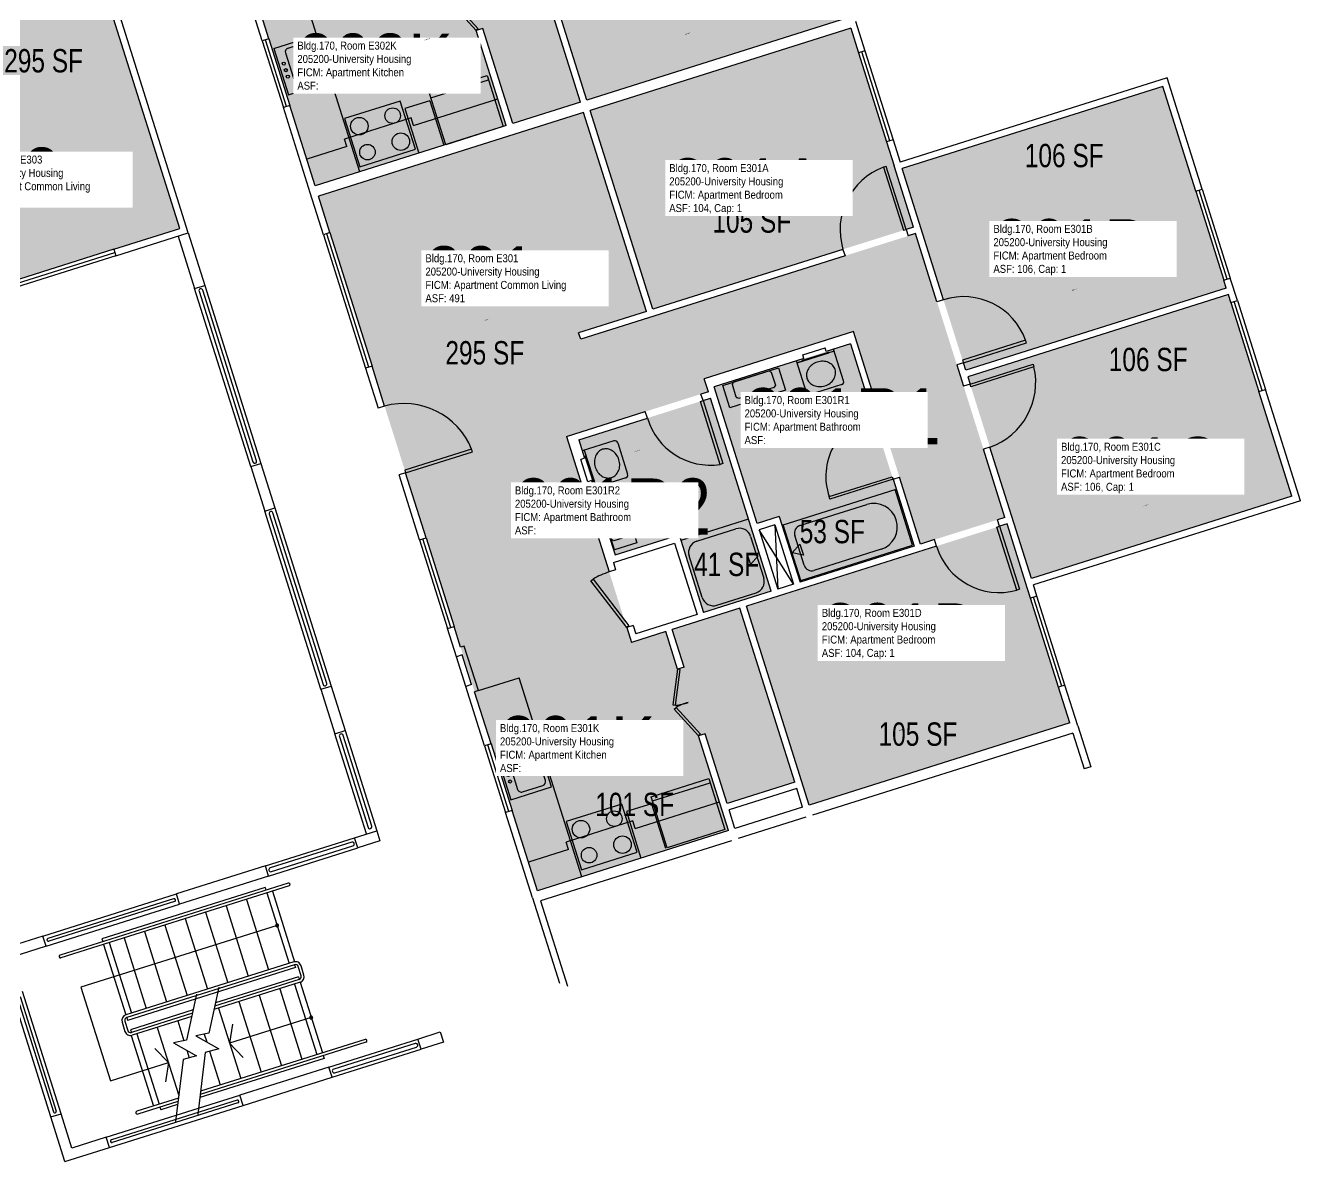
# Model space of a CAD drawing. Header units: inches. Extents: x -360 to 1242, y -1298 to 2007.
# Drawn here: x 586 to 1242, y -1298 to -714 of the extents above; entities that cross this region are included whole.
import ezdxf
from ezdxf.enums import TextEntityAlignment as Align

# ---------------------------------------------------------------- set-up
doc = ezdxf.new("R2010")
doc.units = ezdxf.units.IN
doc.header["$LTSCALE"] = 10
doc.header["$MEASUREMENT"] = 0
for name, color, linetype in [('A-DOOR', 2, 'CONTINUOUS'), ('A-FLOR', 3, 'CONTINUOUS'), ('A-GLAZ', 1, 'CONTINUOUS'), ('A-IDEN-RNUM', 7, 'CONTINUOUS'), ('A-IDEN-SNUM', 4, 'CONTINUOUS'), ('A-IDEN-VNUM', 4, 'CONTINUOUS'), ('A-WALL', 5, 'CONTINUOUS'), ('AREA-TEXT', 3, 'CONTINUOUS'), ('P-SANR-FIXT', 2, 'CONTINUOUS'), ('Rooms-Category-Color', 7, 'CONTINUOUS'), ('Rooms-College-Color', 7, 'CONTINUOUS'), ('Rooms-Department-Color', 7, 'CONTINUOUS'), ('Rooms-Division-Color', 7, 'CONTINUOUS'), ('Rooms-Information', 7, 'CONTINUOUS')]:
    doc.layers.add(name, color=color, linetype=linetype)
doc.styles.add('CP_AREA', font='arial.ttf', dxfattribs={"height": 15})
doc.styles.add('CP_ROOMSNUMBER', font='arial.ttf', dxfattribs={"height": 1})
doc.styles.add('CP_ROOMVNUMBER', font='arial.ttf', dxfattribs={"width": 0.85, "height": 0.075})

msp = doc.modelspace()

# ---------------------------------------------------------------- hatches: boundary and pattern name
at = {"layer": 'Rooms-Category-Color', "true_color": 0x728ef3}
for points in [[(312.37, -653.54), (358.38, -799.46), (530.52, -745.19), (531.58, -748.53), (496.76, -759.5), (529.02, -861.79), (665.39, -818.79), (585.04, -563.91), (504.44, -589.32), (537.82, -695.18), (464.86, -718.18), (466.97, -724.86), (390.2, -749.07), (355.77, -639.86)], [(976.47, -608.27), (1008.72, -710.56), (874.72, -752.8), (842.47, -650.51)], [(871.38, -753.85), (839.13, -651.57), (804.32, -662.54), (810.41, -681.85), (807.07, -682.9), (800.98, -663.59), (702.75, -694.56), (735, -796.85), (833.23, -765.88), (817.89, -717.24), (821.23, -716.19), (836.56, -764.83)], [(1042.63, -818.09), (1010.38, -715.8), (876.38, -758.04), (908.63, -860.33)], [(1069.49, -891.66), (1036.79, -787.94), (1170.79, -745.7), (1203.49, -849.42)], [(1089.67, -967.35), (1043.67, -821.43), (871.52, -875.7), (870.47, -872.36), (905.28, -861.38), (873.03, -759.1), (736.65, -802.1), (817, -1056.98), (897.6, -1031.57), (864.22, -925.71), (937.18, -902.71), (935.07, -896.03), (1011.84, -871.82), (1046.27, -981.03)], [(1103.24, -998.72), (1070.55, -895), (1204.54, -852.75), (1237.24, -956.47)], [(1042.94, -982.08), (1010.2, -878.24), (940.06, -900.22), (962.21, -970.43), (973.64, -966.83), (984.28, -1000.57)], [(969.5, -1005.23), (938.23, -906.04), (870.52, -927.39), (889.2, -986.64), (922.1, -976.27), (934.69, -1016.21)], [(956.74, -1012.93), (988.99, -1115.21), (1122.98, -1072.97), (1090.74, -970.68)], [(981.57, -1103.39), (953.39, -1013.98), (918.57, -1024.96), (924.67, -1044.26), (921.32, -1045.32), (915.24, -1026.01), (817, -1056.98), (849.25, -1159.26), (947.48, -1128.3), (932.15, -1079.65), (935.49, -1078.6), (946.76, -1114.37)]]:
    msp.add_hatch(color=171, dxfattribs=at).paths.add_polyline_path(points)
at = {"layer": 'Rooms-College-Color', "true_color": 0xadadad}
for points in [[(312.37, -653.54), (358.38, -799.46), (530.52, -745.19), (531.58, -748.53), (496.76, -759.5), (529.02, -861.79), (665.39, -818.79), (585.04, -563.91), (504.44, -589.32), (537.82, -695.18), (464.86, -718.18), (466.97, -724.86), (390.2, -749.07), (355.77, -639.86)], [(976.47, -608.27), (1008.72, -710.56), (874.72, -752.8), (842.47, -650.51)], [(871.38, -753.85), (839.13, -651.57), (804.32, -662.54), (810.41, -681.85), (807.07, -682.9), (800.98, -663.59), (702.75, -694.56), (735, -796.85), (833.23, -765.88), (817.89, -717.24), (821.23, -716.19), (836.56, -764.83)], [(1042.63, -818.09), (1010.38, -715.8), (876.38, -758.04), (908.63, -860.33)], [(1069.49, -891.66), (1036.79, -787.94), (1170.79, -745.7), (1203.49, -849.42)], [(1089.67, -967.35), (1043.67, -821.43), (871.52, -875.7), (870.47, -872.36), (905.28, -861.38), (873.03, -759.1), (736.65, -802.1), (817, -1056.98), (897.6, -1031.57), (864.22, -925.71), (937.18, -902.71), (935.07, -896.03), (1011.84, -871.82), (1046.27, -981.03)], [(1103.24, -998.72), (1070.55, -895), (1204.54, -852.75), (1237.24, -956.47)], [(1042.94, -982.08), (1010.2, -878.24), (940.06, -900.22), (962.21, -970.43), (973.64, -966.83), (984.28, -1000.57)], [(969.5, -1005.23), (938.23, -906.04), (870.52, -927.39), (889.2, -986.64), (922.1, -976.27), (934.69, -1016.21)], [(956.74, -1012.93), (988.99, -1115.21), (1122.98, -1072.97), (1090.74, -970.68)], [(981.57, -1103.39), (953.39, -1013.98), (918.57, -1024.96), (924.67, -1044.26), (921.32, -1045.32), (915.24, -1026.01), (817, -1056.98), (849.25, -1159.26), (947.48, -1128.3), (932.15, -1079.65), (935.49, -1078.6), (946.76, -1114.37)]]:
    msp.add_hatch(color=253, dxfattribs=at).paths.add_polyline_path(points)
at = {"layer": 'Rooms-Department-Color', "true_color": 0x604aed}
for points in [[(312.37, -653.54), (358.38, -799.46), (530.52, -745.19), (531.58, -748.53), (496.76, -759.5), (529.02, -861.79), (665.39, -818.79), (585.04, -563.91), (504.44, -589.32), (537.82, -695.18), (464.86, -718.18), (466.97, -724.86), (390.2, -749.07), (355.77, -639.86)], [(976.47, -608.27), (1008.72, -710.56), (874.72, -752.8), (842.47, -650.51)], [(871.38, -753.85), (839.13, -651.57), (804.32, -662.54), (810.41, -681.85), (807.07, -682.9), (800.98, -663.59), (702.75, -694.56), (735, -796.85), (833.23, -765.88), (817.89, -717.24), (821.23, -716.19), (836.56, -764.83)], [(1042.63, -818.09), (1010.38, -715.8), (876.38, -758.04), (908.63, -860.33)], [(1069.49, -891.66), (1036.79, -787.94), (1170.79, -745.7), (1203.49, -849.42)], [(1089.67, -967.35), (1043.67, -821.43), (871.52, -875.7), (870.47, -872.36), (905.28, -861.38), (873.03, -759.1), (736.65, -802.1), (817, -1056.98), (897.6, -1031.57), (864.22, -925.71), (937.18, -902.71), (935.07, -896.03), (1011.84, -871.82), (1046.27, -981.03)], [(1103.24, -998.72), (1070.55, -895), (1204.54, -852.75), (1237.24, -956.47)], [(1042.94, -982.08), (1010.2, -878.24), (940.06, -900.22), (962.21, -970.43), (973.64, -966.83), (984.28, -1000.57)], [(969.5, -1005.23), (938.23, -906.04), (870.52, -927.39), (889.2, -986.64), (922.1, -976.27), (934.69, -1016.21)], [(956.74, -1012.93), (988.99, -1115.21), (1122.98, -1072.97), (1090.74, -970.68)], [(981.57, -1103.39), (953.39, -1013.98), (918.57, -1024.96), (924.67, -1044.26), (921.32, -1045.32), (915.24, -1026.01), (817, -1056.98), (849.25, -1159.26), (947.48, -1128.3), (932.15, -1079.65), (935.49, -1078.6), (946.76, -1114.37)]]:
    msp.add_hatch(color=173, dxfattribs=at).paths.add_polyline_path(points)
at = {"layer": 'Rooms-Division-Color', "true_color": 0x604aed}
for points in [[(312.37, -653.54), (358.38, -799.46), (530.52, -745.19), (531.58, -748.53), (496.76, -759.5), (529.02, -861.79), (665.39, -818.79), (585.04, -563.91), (504.44, -589.32), (537.82, -695.18), (464.86, -718.18), (466.97, -724.86), (390.2, -749.07), (355.77, -639.86)], [(976.47, -608.27), (1008.72, -710.56), (874.72, -752.8), (842.47, -650.51)], [(871.38, -753.85), (839.13, -651.57), (804.32, -662.54), (810.41, -681.85), (807.07, -682.9), (800.98, -663.59), (702.75, -694.56), (735, -796.85), (833.23, -765.88), (817.89, -717.24), (821.23, -716.19), (836.56, -764.83)], [(1042.63, -818.09), (1010.38, -715.8), (876.38, -758.04), (908.63, -860.33)], [(1069.49, -891.66), (1036.79, -787.94), (1170.79, -745.7), (1203.49, -849.42)], [(1089.67, -967.35), (1043.67, -821.43), (871.52, -875.7), (870.47, -872.36), (905.28, -861.38), (873.03, -759.1), (736.65, -802.1), (817, -1056.98), (897.6, -1031.57), (864.22, -925.71), (937.18, -902.71), (935.07, -896.03), (1011.84, -871.82), (1046.27, -981.03)], [(1103.24, -998.72), (1070.55, -895), (1204.54, -852.75), (1237.24, -956.47)], [(1042.94, -982.08), (1010.2, -878.24), (940.06, -900.22), (962.21, -970.43), (973.64, -966.83), (984.28, -1000.57)], [(969.5, -1005.23), (938.23, -906.04), (870.52, -927.39), (889.2, -986.64), (922.1, -976.27), (934.69, -1016.21)], [(956.74, -1012.93), (988.99, -1115.21), (1122.98, -1072.97), (1090.74, -970.68)], [(981.57, -1103.39), (953.39, -1013.98), (918.57, -1024.96), (924.67, -1044.26), (921.32, -1045.32), (915.24, -1026.01), (817, -1056.98), (849.25, -1159.26), (947.48, -1128.3), (932.15, -1079.65), (935.49, -1078.6), (946.76, -1114.37)]]:
    msp.add_hatch(color=173, dxfattribs=at).paths.add_polyline_path(points)

# ---------------------------------------------------------------- linework, layer by layer
at = {"layer": 'A-DOOR'}
for p, q in [((817.82, -717), (805.24, -703.3)), ((806.28, -702.35), (818.86, -716.05)), ((818.86, -716.05), (817.82, -717)), ((1028.58, -786.86), (1027.23, -787.29)), ((1027.23, -787.29), (1037.45, -819.72)), ((1038.8, -819.29), (1028.58, -786.86)), ((1037.45, -819.72), (1038.8, -819.29)), ((1100.28, -876.27), (1067.85, -886.5)), ((1068.28, -887.85), (1100.71, -877.63)), ((1100.71, -877.63), (1100.28, -876.27)), ((1067.85, -886.5), (1068.28, -887.85)), ((1071.74, -898.82), (1104.16, -888.59)), ((1104.59, -889.94), (1072.16, -900.17)), ((1104.16, -888.59), (1104.59, -889.94)), ((1072.16, -900.17), (1071.74, -898.82)), ((933.07, -907.67), (934.42, -907.25)), ((943.29, -940.1), (933.07, -907.67)), ((934.42, -907.25), (944.64, -939.67)), ((815.43, -932.26), (781.1, -943.09)), ((781.53, -944.44), (815.86, -933.61)), ((815.86, -933.61), (815.43, -932.26)), ((781.1, -943.09), (781.53, -944.44)), ((944.64, -939.67), (943.29, -940.1)), ((999.26, -956.62), (1031.69, -946.39)), ((1032.12, -947.74), (999.69, -957.97)), ((1031.69, -946.39), (1032.12, -947.74)), ((999.69, -957.97), (999.26, -956.62)), ((1085.56, -972.31), (1086.91, -971.89)), ((1095.78, -1004.74), (1085.56, -972.31)), ((1086.91, -971.89), (1097.13, -1004.31)), ((876.8, -999.88), (877.93, -999.02)), ((895.19, -1023.94), (876.8, -999.88)), ((877.93, -999.02), (896.31, -1023.08)), ((1097.13, -1004.31), (1095.78, -1004.74)), ((896.31, -1023.08), (895.19, -1023.94)), ((921.33, -1045.32), (918.88, -1063.76)), ((920.28, -1063.94), (922.73, -1045.51)), ((922.73, -1045.51), (921.33, -1045.32)), ((918.88, -1063.76), (920.28, -1063.94)), ((919.57, -1065.96), (920.61, -1065)), ((932.15, -1079.65), (919.57, -1065.96)), ((920.61, -1065), (933.19, -1078.7)), ((933.19, -1078.7), (932.15, -1079.65))]:
    msp.add_line(p, q, dxfattribs=at)
for centre, radius, start, end in [((1039.26, -819.49), 34.38, 110.49458, 196.93987), ((1068.32, -887.81), 33.98, 19.85341, 107.58104), ((1070.06, -897.87), 35.43, 289.63293, 12.92602), ((780.59, -946.38), 37.6, 22.05029, 105.24604), ((938.26, -906.62), 33.85, 196.55361, 278.54969), ((1029.43, -946.3), 31.88, 103.67751, 198.88143), ((1086.76, -972.2), 33.77, 197.06558, 285.49336), ((901.04, -1039.43), 46.56, 108.63499, 119.76807), ((917.91, -1038.35), 25.7, 275.29346, 290.09868), ((933.35, -1087.32), 25.7, 104.89801, 119.70324)]:
    msp.add_arc(centre, radius, start, end, dxfattribs=at)
at = {"layer": 'A-FLOR'}
for p, q in [((675.29, -851.09), (702.95, -938.83)), ((704.86, -938.23), (677.2, -850.49)), ((711.37, -965.54), (739.04, -1053.28)), ((740.94, -1052.68), (713.28, -964.94)), ((980.95, -1001.63), (963.26, -973.78)), ((971.36, -971.22), (972.84, -1004.18)), ((747.45, -1079.98), (762.18, -1126.69)), ((764.09, -1126.09), (749.36, -1079.38)), ((753.83, -1134.3), (711.89, -1147.52)), ((712.5, -1149.43), (754.43, -1136.21)), ((721.15, -1155.35), (603.84, -1192.34)), ((721.6, -1156.78), (604.29, -1193.77)), ((709.25, -1157.53), (625.33, -1183.99)), ((709.25, -1157.53), (709.7, -1158.96)), ((713.02, -1159.49), (724.46, -1195.77)), ((662.24, -1163.44), (597.6, -1183.82)), ((662.69, -1164.87), (598.05, -1185.25)), ((699.66, -1163.7), (711.09, -1199.94)), ((710.16, -1160.39), (721.58, -1196.63)), ((678.68, -1170.31), (690.11, -1206.56)), ((689.17, -1167.01), (700.6, -1203.25)), ((715.42, -1177.08), (614.52, -1208.89)), ((657.7, -1176.93), (669.13, -1213.17)), ((668.19, -1173.62), (679.62, -1209.86)), ((625.33, -1183.99), (625.78, -1185.42)), ((629.09, -1185.95), (640.51, -1222.19)), ((636.72, -1183.54), (648.14, -1219.79)), ((647.21, -1180.24), (658.64, -1216.48)), ((626.23, -1186.85), (637.65, -1223.09)), ((723.97, -1195.88), (637.65, -1223.09)), ((724.42, -1197.31), (638.1, -1224.52)), ((724.87, -1198.74), (638.56, -1225.95)), ((724.42, -1197.31), (724.87, -1198.74)), ((727.8, -1203.06), (726.3, -1198.29)), ((729.23, -1202.61), (727.73, -1197.84)), ((726.82, -1204.94), (683.32, -1218.66)), ((726.37, -1203.51), (683.68, -1216.97)), ((726.37, -1203.51), (726.82, -1204.94)), ((614.52, -1208.89), (629.71, -1257.05)), ((673.98, -1212.42), (668.91, -1236.15)), ((685.42, -1208.81), (680.36, -1232.54)), ((727.27, -1206.37), (682.96, -1220.34)), ((716.78, -1209.68), (728.21, -1245.92)), ((724.41, -1207.28), (735.84, -1243.52)), ((727.27, -1206.37), (738.7, -1242.61)), ((581.86, -1214.06), (600.43, -1272.98)), ((583.29, -1213.61), (601.86, -1272.53)), ((695.8, -1216.3), (707.23, -1252.54)), ((706.29, -1212.99), (717.72, -1249.23)), ((638.1, -1224.52), (638.56, -1225.95)), ((672.23, -1220.58), (640.06, -1230.72)), ((671.87, -1222.27), (640.51, -1232.15)), ((671.51, -1223.95), (640.96, -1233.58)), ((685.31, -1219.6), (696.74, -1255.84)), ((732.99, -1224.49), (691.02, -1237.72)), ((635.69, -1226.86), (637.2, -1231.63)), ((637.12, -1226.41), (638.63, -1231.17)), ((640.06, -1230.72), (640.51, -1232.15)), ((653.84, -1229.53), (664.86, -1264.48)), ((664.33, -1226.22), (667.54, -1236.4)), ((692.51, -1227.82), (691.02, -1237.72)), ((640.48, -1233.74), (651.91, -1269.98)), ((643.35, -1232.83), (654.77, -1269.07)), ((668.91, -1236.15), (662.13, -1237.42)), ((662.13, -1237.42), (674.07, -1244.09)), ((680.36, -1232.54), (673.57, -1233.81)), ((673.57, -1233.81), (685.51, -1240.48)), ((761.09, -1237.13), (675.93, -1263.98)), ((760.63, -1235.7), (676.12, -1262.34)), ((677.99, -1232.98), (679.26, -1236.98)), ((691.02, -1237.72), (697.92, -1244.99)), ((786.46, -1237.78), (744.52, -1251)), ((652.65, -1240.38), (659.55, -1247.65)), ((674.07, -1244.09), (667.08, -1245.98)), ((669.08, -1241.3), (670.28, -1245.11)), ((678.53, -1242.37), (674.68, -1274.32)), ((739.6, -1245.48), (675.73, -1265.61)), ((685.51, -1240.48), (678.53, -1242.37)), ((680.76, -1241.76), (686.24, -1259.15)), ((739.15, -1244.05), (739.6, -1245.48)), ((745.12, -1252.91), (787.06, -1239.69)), ((629.71, -1257.05), (659.55, -1247.65)), ((659.55, -1247.65), (658.07, -1257.55)), ((667.08, -1245.98), (663.24, -1277.93)), ((694.87, -1266.92), (630.23, -1287.3)), ((695.32, -1268.35), (630.68, -1288.73)), ((664.68, -1265.95), (643.33, -1272.68)), ((664.48, -1267.59), (643.78, -1274.11)), ((655.22, -1270.51), (655.67, -1271.94)), ((664.29, -1269.22), (655.67, -1271.94))]:
    msp.add_line(p, q, dxfattribs=at)
for centre, radius, start, end in [((676.25, -850.79), 1, 17.4983, 197.4983), ((703.91, -938.53), 1, 197.4983, 17.4983), ((712.33, -965.24), 1, 17.4983, 197.4983), ((739.99, -1052.98), 1, 197.4983, 17.4983), ((748.41, -1079.68), 1, 17.4983, 197.4983), ((763.13, -1126.39), 1, 197.4983, 17.4983), ((754.13, -1135.26), 1, 287.4983, 107.4983), ((712.19, -1148.48), 1, 107.4983, 287.4983), ((721.37, -1156.07), 0.75, 287.49835, 107.49835), ((662.47, -1164.16), 0.75, 287.49835, 107.49835), ((715.42, -1177.08), 0.75, 17.49835, 197.49835), ((715.42, -1177.08), 0.75, 197.49835, 17.49835), ((597.83, -1184.53), 0.75, 107.49835, 287.49835), ((604.07, -1193.05), 0.75, 107.49835, 287.49835), ((724.87, -1198.74), 3, 17.49835, 107.49835), ((724.87, -1198.74), 1.5, 17.49835, 107.49835), ((726.37, -1203.51), 1.5, 287.49835, 17.49835), ((726.37, -1203.51), 3, 287.49835, 17.49835), ((638.56, -1225.95), 3, 107.49835, 197.49835), ((638.56, -1225.95), 1.5, 107.49835, 197.49835), ((732.99, -1224.49), 0.75, 17.49835, 197.49835), ((732.99, -1224.49), 0.75, 197.49835, 17.49835), ((640.06, -1230.72), 3, 197.49835, 287.49835), ((640.06, -1230.72), 1.5, 197.49835, 287.49835), ((760.86, -1236.41), 0.75, 287.49835, 107.49835), ((786.76, -1238.74), 1, 287.4983, 107.4983), ((744.82, -1251.96), 1, 107.4983, 287.4983), ((695.09, -1267.63), 0.75, 287.49835, 107.49835), ((601.15, -1272.76), 0.75, 197.49835, 17.49835), ((643.55, -1273.4), 0.75, 107.49835, 287.49835), ((630.45, -1288.01), 0.75, 107.49835, 287.49835)]:
    msp.add_arc(centre, radius, start, end, dxfattribs=at)
at = {"layer": 'A-GLAZ'}
for p, q in [((707.83, -722.32), (718.65, -756.65)), ((720.32, -756.13), (709.5, -721.79)), ((711.17, -721.27), (721.99, -755.6)), ((1017.69, -727.38), (1032.12, -773.16)), ((1014.35, -728.44), (1028.78, -774.22)), ((1030.45, -773.69), (1016.02, -727.91)), ((1187.77, -799.59), (1202.2, -845.36)), ((1203.87, -844.84), (1189.44, -799.06)), ((1191.11, -798.53), (1205.54, -844.31)), ((739.25, -821.98), (760.9, -890.65)), ((762.57, -890.13), (740.92, -821.46)), ((742.59, -820.93), (764.24, -889.6)), ((631.54, -829.47), (562.87, -851.12)), ((563.4, -852.79), (632.06, -831.14)), ((632.59, -832.81), (563.92, -854.46)), ((1205.81, -856.81), (1220.24, -902.59)), ((1221.91, -902.06), (1207.48, -856.28)), ((1209.15, -855.76), (1223.58, -901.54)), ((788.71, -978.87), (803.07, -1024.41)), ((804.74, -1023.89), (790.38, -978.34)), ((792.05, -977.82), (806.41, -1023.36)), ((1117.18, -1054.61), (1102.75, -1008.83)), ((1118.85, -1054.08), (1104.42, -1008.31)), ((1120.52, -1053.56), (1106.09, -1007.78)), ((822.09, -1084.73), (832.91, -1119.07)), ((834.58, -1118.54), (823.76, -1084.21)), ((825.42, -1083.68), (836.25, -1118.02))]:
    msp.add_line(p, q, dxfattribs=at)
at = {"layer": 'A-WALL'}
for p, q in [((871.38, -753.85), (839.13, -651.57)), ((874.72, -752.8), (842.47, -650.51)), ((707.83, -722.32), (688.85, -662.12)), ((711.17, -721.27), (702.75, -694.56)), ((665.39, -818.79), (631.34, -710.79)), ((669.79, -821.08), (634.68, -709.73)), ((1008.72, -710.56), (874.72, -752.8)), ((1012.88, -712.12), (1017.69, -727.38)), ((821.16, -715.95), (817.82, -717)), ((833.23, -765.88), (817.82, -717)), ((836.57, -764.83), (821.16, -715.95)), ((1010.37, -715.8), (876.37, -758.05)), ((1010.37, -715.8), (1014.35, -728.44)), ((711.17, -721.27), (707.83, -722.32)), ((1017.69, -727.38), (1014.35, -728.44)), ((1173.07, -741.31), (1035.73, -784.61)), ((1170.78, -745.7), (1036.78, -787.95)), ((1187.77, -799.59), (1170.78, -745.7)), ((1191.11, -798.53), (1173.07, -741.31)), ((871.38, -753.85), (836.57, -764.83)), ((721.99, -755.6), (718.65, -756.65)), ((732.48, -800.53), (718.65, -756.65)), ((735, -796.85), (721.99, -755.6)), ((873.03, -759.1), (736.65, -802.09)), ((905.28, -861.38), (873.03, -759.1)), ((908.62, -860.33), (876.37, -758.05)), ((833.23, -765.88), (735, -796.85)), ((1032.12, -773.16), (1028.78, -774.22)), ((1032.12, -773.16), (1035.73, -784.61)), ((1028.78, -774.22), (1032.69, -786.61)), ((1042.62, -818.09), (1032.69, -786.61)), ((1058.06, -855.42), (1036.78, -787.95)), ((1187.77, -799.59), (1191.11, -798.53)), ((739.25, -821.98), (732.48, -800.52)), ((742.59, -820.93), (736.65, -802.09)), ((631.54, -829.47), (665.39, -818.79)), ((1042.62, -818.09), (1038.8, -819.29)), ((1038.8, -819.29), (1039.85, -822.63)), ((632.59, -832.81), (669.79, -821.08)), ((664.54, -822.73), (673.01, -849.68)), ((669.76, -821.09), (678.26, -848.03)), ((742.59, -820.93), (739.25, -821.98)), ((1043.67, -821.42), (1039.85, -822.63)), ((1054.72, -856.47), (1043.67, -821.42)), ((631.54, -829.47), (632.59, -832.81)), ((1006.37, -829.51), (908.62, -860.33)), ((1006.37, -829.51), (1007.43, -832.85)), ((1007.43, -832.85), (871.52, -875.7)), ((1202.2, -845.36), (1205.54, -844.31)), ((1203.48, -849.42), (1202.2, -845.36)), ((1209.15, -855.76), (1205.54, -844.31)), ((673.01, -849.68), (678.26, -848.03)), ((701.88, -941.24), (673.01, -849.68)), ((678.26, -848.03), (707.12, -939.59)), ((1203.48, -849.42), (1069.48, -891.66)), ((1058.06, -855.42), (1054.72, -856.47)), ((1204.53, -852.76), (1070.53, -895)), ((1205.81, -856.81), (1204.53, -852.76)), ((1205.81, -856.81), (1209.15, -855.76)), ((905.28, -861.38), (870.47, -872.36)), ((1011.85, -871.82), (935.08, -896.03)), ((1025.23, -914.27), (1011.85, -871.82)), ((871.52, -875.7), (870.47, -872.36)), ((1010.17, -878.12), (997.77, -882.03)), ((1010.17, -878.12), (1021.89, -915.32)), ((985.72, -883.73), (997.17, -880.12)), ((986.32, -885.64), (985.72, -883.73)), ((997.77, -882.03), (997.17, -880.12)), ((764.24, -889.6), (760.9, -890.65)), ((760.9, -890.65), (767.36, -911.16)), ((770.7, -910.1), (764.24, -889.6)), ((986.32, -885.64), (940.07, -900.22)), ((1068.28, -887.85), (1064.94, -888.9)), ((1064.94, -888.9), (1068.4, -899.87)), ((1069.48, -891.66), (1068.28, -887.85)), ((937.18, -902.7), (935.08, -896.03)), ((1070.53, -895), (1071.74, -898.82)), ((937.18, -902.7), (933.37, -903.91)), ((934.42, -907.25), (933.37, -903.91)), ((962.2, -970.44), (940.07, -900.22)), ((1071.74, -898.82), (1068.4, -899.87)), ((1220.24, -902.59), (1223.58, -901.54)), ((1237.23, -956.47), (1220.24, -902.59)), ((1241.62, -958.76), (1223.58, -901.54)), ((770.7, -910.1), (767.36, -911.16)), ((934.42, -907.25), (938.23, -906.04)), ((969.5, -1005.23), (938.23, -906.04)), ((864.22, -925.71), (904.75, -912.93)), ((870.52, -927.39), (905.81, -916.27)), ((905.81, -916.27), (904.75, -912.93)), ((1021.89, -915.32), (1025.23, -914.27)), ((864.22, -925.71), (886.17, -995.33)), ((870.52, -927.39), (873.52, -936.93)), ((873.52, -936.93), (871.62, -937.53)), ((1081.96, -931.24), (1078.62, -932.3)), ((1089.67, -967.35), (1078.62, -932.3)), ((1103.23, -998.72), (1081.96, -931.24)), ((701.88, -941.24), (707.12, -939.59)), ((701.88, -941.24), (709.09, -964.13)), ((707.12, -939.59), (714.34, -962.48)), ((875.23, -948.97), (871.62, -937.53)), ((781.53, -944.44), (778.19, -945.49)), ((788.71, -978.87), (778.19, -945.49)), ((792.05, -977.82), (781.53, -944.44)), ((877.13, -948.37), (875.23, -948.97)), ((877.13, -948.37), (889.2, -986.64)), ((1032.12, -947.74), (1035.45, -946.69)), ((1032.12, -947.74), (1042.94, -982.08)), ((1046.28, -981.03), (1035.45, -946.69)), ((1237.23, -956.47), (1103.23, -998.72)), ((709.09, -964.13), (714.34, -962.48)), ((714.34, -962.48), (743.21, -1054.03)), ((1241.62, -958.76), (1104.29, -1002.06)), ((737.96, -1055.69), (709.09, -964.13)), ((973.65, -966.83), (962.2, -970.44)), ((973.65, -966.83), (984.29, -1000.57)), ((1089.67, -967.35), (1085.86, -968.55)), ((1086.91, -971.89), (1085.86, -968.55)), ((889.2, -986.64), (922.1, -976.27)), ((922.1, -976.27), (934.69, -1016.21)), ((971.36, -971.22), (963.26, -973.78)), ((963.26, -973.78), (972.84, -1004.18)), ((971.36, -971.22), (980.95, -1001.62)), ((1090.72, -970.68), (1086.91, -971.89)), ((1101.25, -1004.06), (1090.72, -970.68)), ((788.71, -978.87), (792.05, -977.82)), ((888.34, -990.58), (919.82, -980.66)), ((919.82, -980.66), (931.35, -1017.26)), ((1054.48, -982.11), (956.73, -1012.93)), ((1042.94, -982.08), (984.29, -1000.57)), ((1053.43, -978.77), (1046.28, -981.03)), ((1054.48, -982.11), (1053.43, -978.77)), ((889.51, -994.28), (886.17, -995.33)), ((888.34, -990.58), (889.51, -994.28)), ((980.95, -1001.62), (972.84, -1004.18)), ((1106.09, -1007.78), (1104.29, -1002.06)), ((969.5, -1005.23), (934.69, -1016.21)), ((1102.75, -1008.83), (1101.25, -1004.06)), ((1106.09, -1007.78), (1102.75, -1008.83)), ((953.39, -1013.98), (918.58, -1024.96)), ((981.58, -1103.39), (953.39, -1013.98)), ((988.97, -1115.22), (956.73, -1012.93)), ((931.35, -1017.26), (899.88, -1027.18)), ((803.07, -1024.41), (806.41, -1023.36)), ((807.65, -1038.96), (803.07, -1024.41)), ((809.79, -1034.09), (806.41, -1023.36)), ((898.53, -1022.89), (895.19, -1023.94)), ((895.19, -1023.94), (897.6, -1031.57)), ((915.24, -1026.01), (897.6, -1031.57)), ((898.53, -1022.89), (899.88, -1027.18)), ((921.33, -1045.32), (915.24, -1026.01)), ((924.67, -1044.27), (918.58, -1024.96)), ((811.7, -1033.49), (809.79, -1034.09)), ((818.91, -1056.38), (811.7, -1033.49)), ((810.52, -1038.05), (807.65, -1038.96)), ((812.46, -1054.22), (807.65, -1038.96)), ((815.33, -1053.31), (810.52, -1038.05)), ((924.67, -1044.27), (921.33, -1045.32)), ((737.96, -1055.69), (743.21, -1054.03)), ((743.21, -1054.03), (750.42, -1076.92)), ((815.33, -1053.31), (812.46, -1054.22)), ((822.09, -1084.73), (812.46, -1054.22)), ((1120.52, -1053.56), (1117.18, -1054.61)), ((1122.97, -1072.97), (1117.18, -1054.61)), ((1127.14, -1074.54), (1120.52, -1053.56)), ((737.96, -1055.69), (745.18, -1078.58)), ((818.91, -1056.38), (817.01, -1056.98)), ((825.42, -1083.68), (817.01, -1056.98)), ((1122.97, -1072.97), (988.97, -1115.22)), ((1127.14, -1074.54), (1133.75, -1095.52)), ((745.18, -1078.58), (750.42, -1076.92)), ((761.41, -1130.08), (745.18, -1078.58)), ((750.42, -1076.92), (766.66, -1128.42)), ((935.49, -1078.6), (932.15, -1079.65)), ((947.49, -1128.29), (932.15, -1079.65)), ((946.77, -1114.37), (935.49, -1078.6)), ((1124.63, -1078.22), (990.63, -1120.46)), ((1124.63, -1078.22), (1130.41, -1096.57)), ((825.42, -1083.68), (822.09, -1084.73)), ((1133.75, -1095.52), (1130.41, -1096.57)), ((981.58, -1103.39), (946.77, -1114.37)), ((982.63, -1106.73), (947.82, -1117.71)), ((985.64, -1116.27), (982.63, -1106.73)), ((836.25, -1118.02), (832.91, -1119.07)), ((846.74, -1162.94), (832.91, -1119.07)), ((849.25, -1159.26), (836.25, -1118.02)), ((950.82, -1127.24), (947.82, -1117.71)), ((985.64, -1116.27), (950.82, -1127.24)), ((987.29, -1121.51), (952.48, -1132.49)), ((709.43, -1146.46), (755.21, -1132.03)), ((755.21, -1132.03), (766.66, -1128.42)), ((756.87, -1137.28), (755.21, -1132.03)), ((768.31, -1133.67), (756.87, -1137.28)), ((766.66, -1128.42), (768.31, -1133.67)), ((947.49, -1128.29), (849.25, -1159.26)), ((949.14, -1133.54), (850.91, -1164.51)), ((711.09, -1151.71), (756.87, -1137.28)), ((709.43, -1146.46), (663.66, -1160.9)), ((711.09, -1151.71), (709.43, -1146.46)), ((711.09, -1151.71), (665.31, -1166.14)), ((594.99, -1182.55), (663.66, -1160.9)), ((596.64, -1187.79), (665.31, -1166.14)), ((665.31, -1166.14), (663.66, -1160.9)), ((846.74, -1162.94), (860.57, -1206.81)), ((850.91, -1164.51), (864.74, -1208.38)), ((594.99, -1182.55), (572.1, -1189.76)), ((596.64, -1187.79), (594.99, -1182.55)), ((596.64, -1187.79), (579, -1193.35)), ((599.16, -1275.6), (579.31, -1212.65)), ((604.4, -1273.94), (584.56, -1211)), ((787.84, -1235.51), (799.28, -1231.9)), ((799.28, -1231.9), (800.94, -1237.15)), ((742.06, -1249.94), (787.84, -1235.51)), ((789.49, -1240.76), (787.84, -1235.51)), ((800.94, -1237.15), (789.49, -1240.76)), ((743.71, -1255.19), (789.49, -1240.76)), ((742.06, -1249.94), (696.28, -1264.38)), ((743.71, -1255.19), (742.06, -1249.94)), ((697.93, -1269.62), (743.71, -1255.19)), ((627.61, -1286.03), (696.28, -1264.38)), ((697.93, -1269.62), (696.28, -1264.38)), ((629.26, -1291.27), (697.93, -1269.62)), ((599.16, -1275.6), (604.4, -1273.94)), ((606.38, -1298.49), (599.16, -1275.6)), ((609.97, -1291.59), (604.4, -1273.94)), ((606.38, -1298.49), (629.26, -1291.27)), ((627.61, -1286.03), (609.97, -1291.59)), ((629.26, -1291.27), (627.61, -1286.03))]:
    msp.add_line(p, q, dxfattribs=at)
at = {"layer": 'P-SANR-FIXT'}
for p, q in [((757.89, -789.63), (725.64, -687.35)), ((713.77, -726.21), (734.76, -719.6)), ((742.27, -743.44), (734.76, -719.6)), ((713.77, -726.21), (721.29, -750.06)), ((721.05, -726.02), (731.54, -722.71)), ((739.16, -740.23), (734.05, -724.01)), ((719.75, -728.52), (724.86, -744.74)), ((793.85, -749.46), (823.41, -740.14)), ((823.41, -740.14), (831.68, -766.37)), ((721.29, -750.06), (742.27, -743.44)), ((727.37, -746.04), (737.86, -742.74)), ((794.52, -751.61), (824.09, -742.29)), ((778.78, -753.25), (750.17, -762.27)), ((786.6, -778.05), (778.78, -753.25)), ((793.94, -753.1), (781.06, -757.16)), ((785.62, -765.77), (828.9, -752.13)), ((802.11, -775.69), (793.85, -749.46)), ((793.94, -753.1), (801.16, -775.99)), ((781.06, -757.16), (788.28, -780.05)), ((784.42, -761.96), (750.09, -772.78)), ((750.17, -762.27), (757.99, -787.07)), ((785.62, -765.77), (784.42, -761.96)), ((831.68, -766.37), (802.11, -775.69)), ((751.29, -776.6), (750.09, -772.78)), ((751.29, -776.6), (730.66, -783.1)), ((757.99, -787.07), (786.6, -778.05)), ((1001.92, -881.9), (982.85, -887.91)), ((982.85, -887.91), (999.06, -882.8)), ((985.56, -886.54), (998.91, -882.33)), ((999.06, -882.8), (998.91, -882.33)), ((1006.73, -897.16), (1001.58, -880.83)), ((944.55, -899.47), (973.16, -890.44)), ((973.16, -890.44), (976.77, -901.89)), ((987.66, -903.17), (982.51, -886.84)), ((985.71, -887.01), (985.56, -886.54)), ((949.5, -898.95), (950.15, -897.7)), ((950.15, -897.7), (968.27, -891.99)), ((968.27, -891.99), (969.53, -892.64)), ((969.53, -892.64), (971.63, -899.31)), ((948.15, -910.91), (944.55, -899.47)), ((976.77, -901.89), (948.15, -910.91)), ((951.55, -905.46), (949.5, -898.95)), ((959.18, -903.26), (956.19, -905.23)), ((963.94, -901.74), (959.29, -903.21)), ((967.64, -901.62), (964.06, -901.72)), ((970.81, -900.62), (967.64, -901.62)), ((971.63, -899.31), (971.06, -900.42)), ((1005.75, -899.04), (989.54, -904.15)), ((952.86, -906.28), (951.76, -905.71)), ((956.19, -905.23), (952.86, -906.28)), ((888.65, -927.96), (872.32, -933.11)), ((890.54, -928.94), (895.65, -945.16)), ((873.39, -932.78), (879.41, -951.85)), ((874.3, -935.64), (873.82, -935.79)), ((878.03, -949.14), (873.82, -935.79)), ((879.41, -951.85), (874.3, -935.64)), ((878.51, -948.99), (878.03, -949.14)), ((894.67, -947.04), (878.34, -952.19)), ((879.96, -955.35), (891.4, -951.74)), ((888.98, -983.96), (879.96, -955.35)), ((891.4, -951.74), (900.43, -980.35)), ((975.67, -971.17), (1033.14, -953.06)), ((1042.16, -981.67), (1033.14, -953.06)), ((881.61, -960.59), (882.27, -959.34)), ((887.33, -978.71), (881.61, -960.59)), ((882.27, -959.34), (888.94, -957.23)), ((888.94, -957.23), (890.04, -957.81)), ((890.25, -958.05), (891.25, -961.22)), ((891.25, -961.22), (891.35, -964.86)), ((984.22, -971.57), (1018.7, -960.7)), ((891.35, -964.86), (892.83, -969.57)), ((892.88, -969.68), (894.86, -972.67)), ((957.81, -968.15), (923, -979.13)), ((894.86, -972.67), (895.91, -976.01)), ((895.91, -976.01), (895.26, -977.26)), ((931.18, -979.57), (951.37, -973.2)), ((984.69, -999.79), (975.67, -971.17)), ((986.43, -991.93), (981.6, -976.61)), ((888.58, -979.36), (887.33, -978.71)), ((895.26, -977.26), (888.58, -979.36)), ((900.43, -980.35), (888.98, -983.96)), ((958.9, -977.12), (965.66, -998.58)), ((980.18, -985.48), (984.24, -981.06)), ((984.24, -981.06), (986.04, -986.78)), ((984.69, -999.79), (1042.16, -981.67)), ((934.02, -1008.55), (927.26, -987.09)), ((962.86, -987.14), (957, -985.84)), ((957, -985.84), (958.81, -991.56)), ((958.81, -991.56), (962.86, -987.14)), ((986.04, -986.78), (980.18, -985.48)), ((1025.95, -983.69), (991.47, -994.56)), ((941.55, -1012.47), (961.74, -1006.1)), ((818.91, -1056.38), (839.89, -1049.76)), ((872.14, -1152.05), (839.89, -1049.76)), ((828.03, -1088.63), (849.01, -1082.01)), ((835.31, -1088.43), (845.8, -1085.12)), ((853.42, -1102.64), (848.31, -1086.43)), ((856.53, -1105.85), (849.01, -1082.01)), ((828.03, -1088.63), (835.55, -1112.47)), ((834, -1090.94), (839.11, -1107.15)), ((835.55, -1112.47), (856.53, -1105.85)), ((841.62, -1108.46), (852.11, -1105.15)), ((907.8, -1110.92), (937.37, -1101.6)), ((908.48, -1113.07), (938.04, -1103.75)), ((937.37, -1101.6), (945.64, -1127.83)), ((899.58, -1127.24), (942.85, -1113.59)), ((916.07, -1137.15), (907.8, -1110.92)), ((892.74, -1114.71), (864.12, -1123.73)), ((900.55, -1139.51), (892.74, -1114.71)), ((907.9, -1114.56), (895.02, -1118.62)), ((895.02, -1118.62), (902.53, -1142.47)), ((907.9, -1114.56), (915.12, -1137.45)), ((898.38, -1123.42), (864.04, -1134.24)), ((864.12, -1123.73), (871.94, -1148.53)), ((899.58, -1127.24), (898.38, -1123.42)), ((945.64, -1127.83), (916.07, -1137.15)), ((865.25, -1138.06), (844.62, -1144.56)), ((865.25, -1138.06), (864.04, -1134.24)), ((871.94, -1148.53), (900.55, -1139.51))]:
    msp.add_line(p, q, dxfattribs=at)
for centre, radius in [((718.87, -734.04), 0.791), ((726.71, -735.24), 1.5), ((719.92, -737.38), 0.791), ((720.97, -740.72), 0.791), ((774.86, -760.78), 4), ((757.69, -766.19), 4.5), ((779.07, -774.13), 4.5), ((761.9, -779.54), 4), ((833.12, -1096.46), 0.791), ((834.17, -1099.8), 0.791), ((840.97, -1097.65), 1.5), ((835.23, -1103.13), 0.791), ((888.82, -1122.24), 4), ((871.65, -1127.65), 4.5), ((893.03, -1135.59), 4.5), ((875.86, -1141), 4)]:
    msp.add_circle(centre, radius, dxfattribs=at)
for centre, radius, start, end in [((721.65, -727.92), 2, 107.49835, 197.49835), ((732.14, -724.62), 2, 17.49835, 107.49835), ((737.26, -740.83), 2, 287.49835, 17.49835), ((726.76, -744.14), 2, 197.49835, 287.49835), ((994.2, -894.42), 6.59, 147.59925, 171.30676), ((995.1, -894.99), 7.65, 126.7277, 147.59925), ((995.9, -896.07), 9, 107.49835, 126.7277), ((995.9, -896.07), 9, 88.26899, 107.49835), ((995.94, -894.72), 7.65, 67.39744, 88.26899), ((996.35, -893.74), 6.59, 43.68993, 67.39744), ((997.2, -892.93), 5.42, 17.49835, 43.68993), ((997.2, -892.93), 5.42, 351.30676, 17.49835), ((993.04, -894.24), 5.42, 171.30676, 197.49835), ((993.04, -894.24), 5.42, 197.49835, 223.68993), ((993.89, -893.43), 6.59, 223.68993, 247.39744), ((995.14, -892.19), 7.65, 306.7277, 327.59925), ((996.04, -892.75), 6.59, 327.59925, 351.30676), ((1005.3, -897.61), 1.5, 287.49835, 17.49835), ((959.41, -903.6), 0.418, 107.49835, 123.44374), ((963.97, -909.94), 6.3, 107.49835, 134.19954), ((963.97, -909.94), 6.3, 80.79716, 107.49835), ((964.07, -902.14), 0.418, 91.55295, 107.49835), ((963.72, -911.51), 7.89, 56.97081, 80.79716), ((970.69, -900.22), 0.418, 287.49835, 332.49835), ((989.09, -902.72), 1.5, 197.49835, 287.49835), ((994.3, -892.45), 7.65, 247.39744, 268.26899), ((994.34, -891.11), 9, 268.26899, 287.49835), ((994.34, -891.11), 9, 287.49835, 306.7277), ((951.95, -905.34), 0.418, 197.49835, 242.49835), ((966.41, -911.62), 9.33, 158.02589, 178.66296), ((965.08, -911.08), 7.89, 134.19954, 158.02589), ((962.93, -912.72), 9.33, 36.33373, 56.97081), ((961.44, -913.82), 11.18, 17.49835, 36.33373), ((961.44, -913.82), 11.18, 358.66296, 17.49835), ((968.26, -911.66), 11.18, 178.66296, 197.49835), ((965.91, -913), 8.55, 193.72291, 216.33373), ((964.63, -914.4), 7.89, 314.19954, 338.02589), ((963.29, -913.86), 9.33, 338.02589, 358.66296), ((967.27, -911.99), 10.24, 216.33373, 236.97081), ((965.99, -913.97), 7.89, 236.97081, 260.79716), ((965.73, -915.53), 6.3, 260.79716, 287.49835), ((965.73, -915.53), 6.3, 287.49835, 314.19954), ((889.11, -929.39), 1.5, 17.49835, 107.49835), ((886.21, -938.75), 7.65, 157.39744, 178.26899), ((885.24, -938.35), 6.59, 133.68993, 157.39744), ((884.42, -937.5), 5.42, 107.49835, 133.68993), ((884.42, -937.5), 5.42, 81.30676, 107.49835), ((884.25, -938.66), 6.59, 57.59925, 81.30676), ((883.68, -939.55), 7.65, 36.7277, 57.59925), ((882.6, -940.36), 9, 17.49835, 36.7277), ((887.56, -938.79), 9, 178.26899, 197.49835), ((887.56, -938.79), 9, 197.49835, 216.7277), ((884.92, -940.81), 6.59, 313.68993, 337.39744), ((883.95, -940.4), 7.65, 337.39744, 358.26899), ((882.6, -940.36), 9, 358.26899, 17.49835), ((886.48, -939.6), 7.65, 216.7277, 237.59925), ((885.91, -940.49), 6.59, 237.59925, 261.30676), ((885.74, -941.66), 5.42, 261.30676, 287.49835), ((885.74, -941.66), 5.42, 287.49835, 313.68993), ((894.22, -945.61), 1.5, 287.49835, 17.49835), ((903.44, -967.42), 11.18, 107.49835, 126.33373), ((903.44, -967.42), 11.18, 88.66296, 107.49835), ((903.49, -965.57), 9.33, 68.02589, 88.66296), ((904.03, -964.23), 7.89, 44.19954, 68.02589), ((889.85, -958.18), 0.418, 17.49835, 62.49835), ((901.14, -965.14), 7.89, 146.97081, 170.79716), ((902.35, -965.93), 9.33, 126.33373, 146.97081), ((905.16, -963.13), 6.3, 17.49835, 44.19954), ((905.16, -963.13), 6.3, 350.79716, 17.49835), ((1022.32, -972.2), 12.05, 287.49835, 107.49835), ((893.23, -969.45), 0.418, 197.49835, 213.44374), ((899.57, -964.89), 6.3, 170.79716, 197.49835), ((899.57, -964.89), 6.3, 197.49835, 224.19954), ((900.71, -963.79), 7.89, 224.19954, 248.02589), ((902.63, -962.95), 8.55, 283.72291, 306.33373), ((901.62, -961.59), 10.24, 306.33373, 326.97081), ((903.6, -962.87), 7.89, 326.97081, 350.79716), ((901.25, -962.45), 9.33, 248.02589, 268.66296), ((901.29, -960.6), 11.18, 268.66296, 287.49835), ((953.17, -978.92), 6, 17.49835, 107.49835), ((985.43, -975.4), 4.02, 107.49835, 197.49835), ((932.98, -985.29), 6, 107.49835, 197.49835), ((990.26, -990.73), 4.02, 197.49835, 287.49835), ((959.94, -1000.38), 6, 287.49835, 17.49835), ((939.75, -1006.75), 6, 197.49835, 287.49835), ((846.4, -1087.03), 2, 17.49835, 107.49835), ((835.91, -1090.34), 2, 107.49835, 197.49835), ((841.02, -1106.55), 2, 197.49835, 287.49835), ((851.51, -1103.24), 2, 287.49835, 17.49835)]:
    msp.add_arc(centre, radius, start, end, dxfattribs=at)

# ---------------------------------------------------------------- texts
at = {"layer": 'A-IDEN-RNUM', "style": 'CP_ROOMSNUMBER'}
for s, rotation, p in [('0302-D0', 17.90947, (925.41, -719.14)), ('0302-K0', 17.46282, (791.29, -722.15)), ('0301-A0', 17.87673, (957.12, -816.9)), ('0301-B0', 17.90947, (1124.03, -850.82)), ('0301-00', 17.90947, (822.02, -866.24)), ('0301-R1', 17.46282, (978.3, -908.48)), ('0301-R2', 17.46282, (899.13, -933.73)), ('0301-C0', 17.87673, (1160.64, -961.85)), ('0301-D0', 17.90947, (1035.28, -1077.19)), ('0301-K0', 17.46282, (867.62, -1089.49))]:
    msp.add_text(s, height=0.36, rotation=rotation, dxfattribs=at).set_placement(p)
at = {"layer": 'A-IDEN-SNUM', "style": 'CP_ROOMSNUMBER'}
for s, rotation, p in [('1700E302K0', 17.46282, (791.29, -722.15)), ('1700E302D0', 17.90947, (925.41, -719.14)), ('1700E301A0', 17.87673, (957.12, -816.9)), ('1700E301B0', 17.90947, (1124.03, -850.82)), ('1700E30100', 17.90947, (822.02, -866.24)), ('1700E301R1', 17.46282, (978.3, -908.48)), ('1700E301R2', 17.46282, (899.13, -933.73)), ('1700E301C0', 17.87673, (1160.64, -961.85)), ('1700E301D0', 17.90947, (1035.28, -1077.19)), ('1700E301K0', 17.46282, (867.62, -1089.49))]:
    msp.add_text(s, height=0.36, rotation=rotation, dxfattribs=at).set_placement(p)
at = {"layer": 'A-IDEN-VNUM', "style": 'CP_ROOMVNUMBER', "width": 0.85}
for s, p in [('302K', (725.85, -747.45)), ('303', (546.93, -806.04)), ('301A', (917.08, -811.58)), ('301B', (1083.73, -842.84)), ('301', (791.7, -856.77)), ('301R1', (955.79, -929.69)), ('301C', (1118.51, -954.88)), ('301R2', (837.72, -976.12)), ('301D', (995.51, -1040.29)), ('301K', (830.04, -1098.33))]:
    msp.add_text(s, height=28.8, dxfattribs=at).set_placement(p)
at = {"layer": 'AREA-TEXT', "style": 'CP_AREA', "width": 0.75}
for s, p in [('295 SF', (595.39, -732.53)), ('106 SF', (1120.14, -781.28)), ('105 SF', (959.5, -814.95)), ('295 SF', (822.23, -882.69)), ('106 SF', (1163.3, -886.14)), ('53 SF', (1000.91, -974.62)), ('41 SF', (946.57, -991.49)), ('105 SF', (1044.93, -1078.75)), ('101 SF', (899.29, -1114.91))]:
    msp.add_text(s, height=12, dxfattribs=at).set_placement(p, align=Align.MIDDLE_CENTER)

# ---------------------------------------------------------------- next in the draw order: texts
at = {"layer": 'Rooms-Information', "char_height": 4.1143, "width": 92.16, "attachment_point": 7, "style": 'CP_ROOMVNUMBER', "bg_fill": 3, "box_fill_scale": 1.5, "bg_fill_color": 256, "bg_fill_true_color": 13158600, "bg_fill_transparency": 0}
for s, insert in [('Bldg.170, Room E302K^M^J205200-University Housing^M^JFICM: Apartment Kitchen^M^JASF: ', (725.85, -747.45)), ('Bldg.170, Room E303^M^J205200-University Housing^M^JFICM: Apartment Common Living^M^JASF: 495', (546.93, -806.04)), ('Bldg.170, Room E301A^M^J205200-University Housing^M^JFICM: Apartment Bedroom^M^JASF: 104, Cap: 1', (917.08, -811.58)), ('Bldg.170, Room E301B^M^J205200-University Housing^M^JFICM: Apartment Bedroom^M^JASF: 106, Cap: 1', (1083.73, -842.84)), ('Bldg.170, Room E301^M^J205200-University Housing^M^JFICM: Apartment Common Living^M^JASF: 491', (791.7, -856.77)), ('Bldg.170, Room E301R1^M^J205200-University Housing^M^JFICM: Apartment Bathroom^M^JASF: ', (955.79, -929.69)), ('Bldg.170, Room E301C^M^J205200-University Housing^M^JFICM: Apartment Bedroom^M^JASF: 106, Cap: 1', (1118.51, -954.88)), ('Bldg.170, Room E301R2^M^J205200-University Housing^M^JFICM: Apartment Bathroom^M^JASF: ', (837.72, -976.12)), ('Bldg.170, Room E301D^M^J205200-University Housing^M^JFICM: Apartment Bedroom^M^JASF: 104, Cap: 1', (995.51, -1040.29)), ('Bldg.170, Room E301K^M^J205200-University Housing^M^JFICM: Apartment Kitchen^M^JASF: ', (830.04, -1098.33))]:
    msp.add_mtext(s, dxfattribs=dict(at, insert=insert))

doc.saveas('drawing.dxf')
